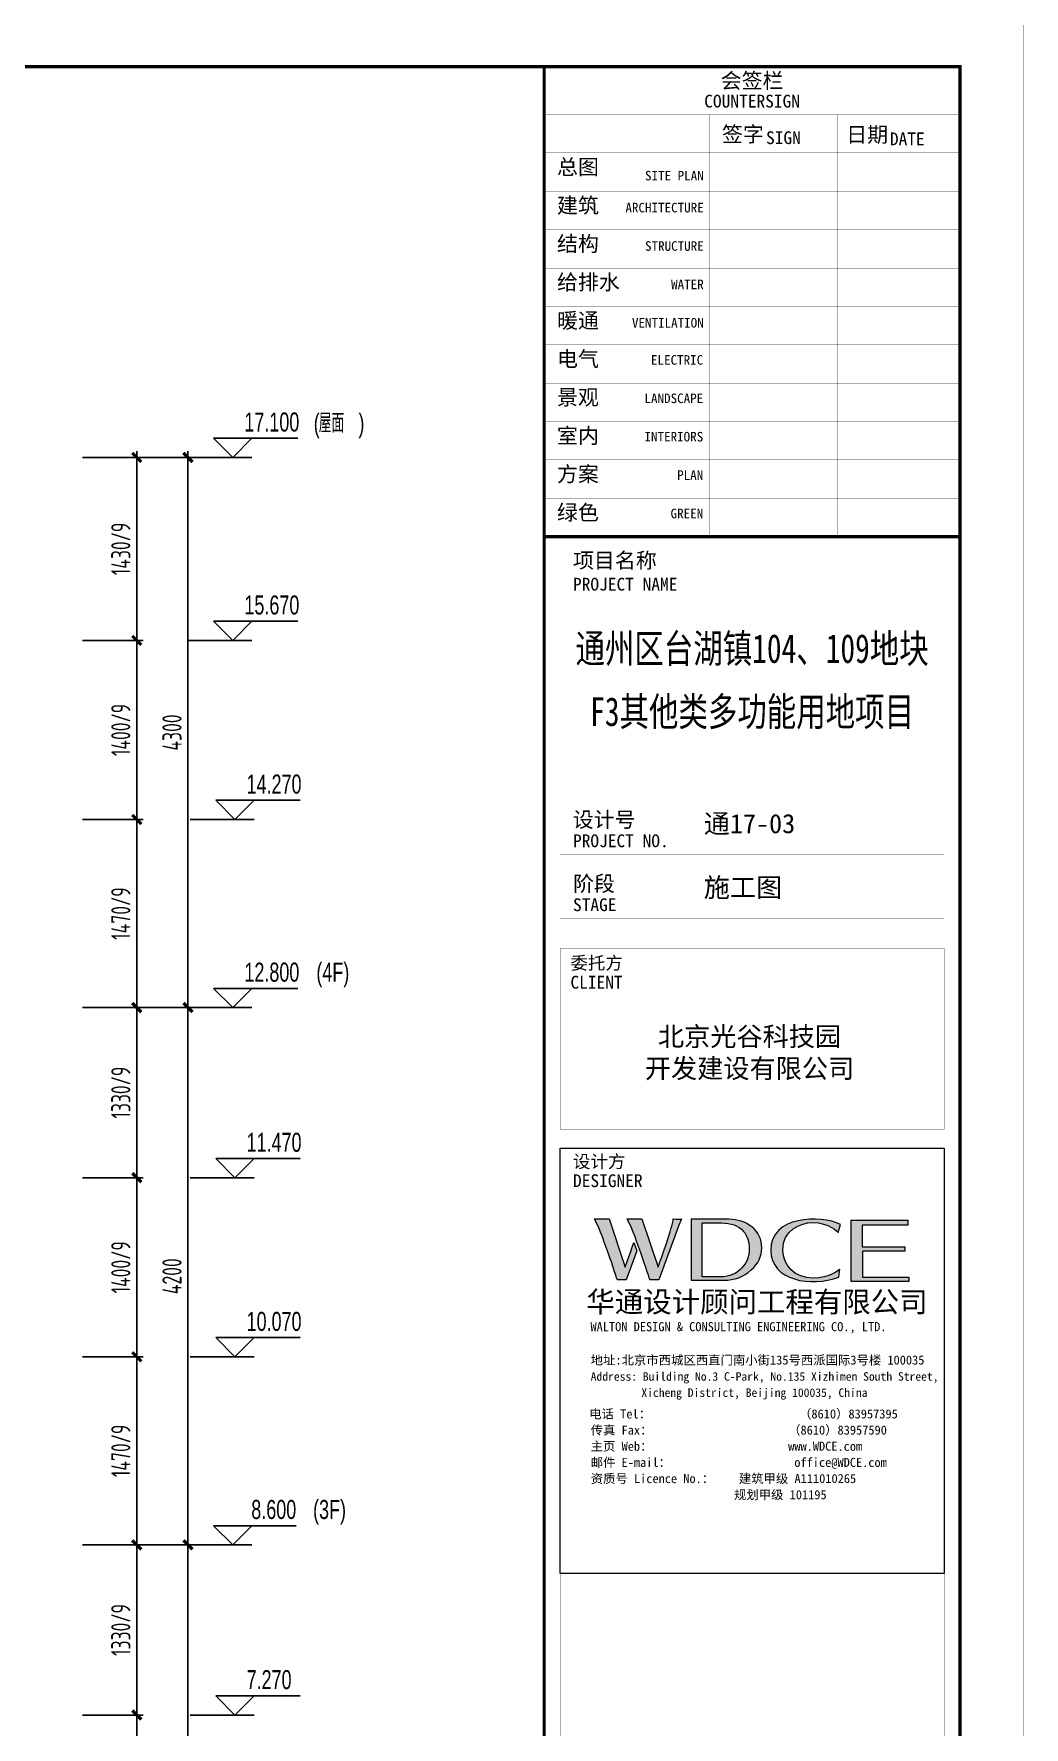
# Model space of a CAD drawing. Extents: x -187783 to -105087, y -63171 to 78346.
# Drawn here: x -116097 to -108357, y -26989 to -13753 of the extents above; entities that cross this region are included whole.
import ezdxf
from ezdxf.enums import TextEntityAlignment as Align

# ---------------------------------------------------------------- set-up
doc = ezdxf.new("R2010")
doc.units = 0
doc.header["$LTSCALE"] = 500
doc.layers.get('0').update_dxf_attribs({"linetype": 'CONTINUOUS'})
doc.layers.get('Defpoints').update_dxf_attribs({"color": 167, "linetype": 'CONTINUOUS'})
for name, color, linetype in [('DIM', 3, 'CONTINUOUS'), ('PUB_TEXT', 7, 'CONTINUOUS'), ('s-dim', 3, 'CONTINUOUS')]:
    doc.layers.add(name, color=color, linetype=linetype)
doc.styles.add('_TCH_DIM', font='ros.shx', dxfattribs={"width": 0.8, "bigfont": 'jd.shx'})
doc.styles.add('hwxh', font='')
doc.styles.add('TSSD_Dimension', font='tssdeng.shx', dxfattribs={"width": 0.7, "bigfont": 'TSSDCHN.SHX'})
doc.styles.add('华文细黑', font='', dxfattribs={"height": 10})
doc.styles.get('hwxh').set_extended_font_data('STXihei')
doc.styles.get('华文细黑').set_extended_font_data('STXihei')
doc.dimstyles.new('TSSD_50_50', dxfattribs={"dimtxt": 150, "dimasz": 50, "dimexe": 50, "dimexo": 125, "dimgap": 50, "dimtad": 1, "dimdec": 0, "dimzin": 0, "dimdsep": 46, "dimtxsty": 'TSSD_Dimension', "dimblk": 'ARCHTICK', "dimblk1": 'ARCHTICK', "dimblk2": 'ARCHTICK', "dimcen": 0, "dimdle": 50, "dimclrt": 7, "dimadec": 0, "dimazin": 0, "dimtfac": 1, "dimtdec": 0, "dimtix": 1, "dimtmove": 2, "dimatfit": 3, "dimfxl": 1, "dimtolj": 1, "dimtzin": 0, "dimarcsym": 0})

# ---------------------------------------------------------------- blocks, each defined once
blk = doc.blocks.new('_ArchTick')
at = {"color": 0, "const_width": 0.5}
blk.add_lwpolyline([(-0.71, -0.71), (0.71, 0.71)], dxfattribs=at)
blk = doc.blocks.new('*D128')
at = {"layer": 'Defpoints', "color": 0, "transparency": 16777216}
for p in [(-115693, -25564), (-114893, -25564), (-115693, -29764)]:
    blk.add_point(p, dxfattribs=at)
at = {"layer": 's-dim', "color": 0, "lineweight": -2, "transparency": 16777216}
for p, q in [((-114893, -29814), (-114893, -25514)), ((-115568, -25564), (-114843, -25564)), ((-115568, -29764), (-114843, -29764))]:
    blk.add_line(p, q, dxfattribs=at)
at = {"layer": 's-dim', "color": 0, "lineweight": -2, "transparency": 16777216, "xscale": 50, "yscale": 50, "zscale": 50}
for p, rotation in [((-114893, -25564), 90), ((-114893, -29764), 270)]:
    blk.add_blockref('_ArchTick', p, dxfattribs=dict(at, rotation=rotation))
at = {"layer": 's-dim', "color": 7, "transparency": 16777216, "insert": (-115018, -27664), "char_height": 150, "attachment_point": 5, "rotation": 90, "style": 'TSSD_Dimension'}
blk.add_mtext('\\A1;4200', dxfattribs=at)
blk = doc.blocks.new('*D129')
at = {"layer": 'Defpoints', "color": 0, "transparency": 16777216}
for p in [(-115693, -21364), (-114893, -21364), (-115693, -25564)]:
    blk.add_point(p, dxfattribs=at)
at = {"layer": 's-dim', "color": 0, "lineweight": -2, "transparency": 16777216}
for p, q in [((-115568, -21364), (-114843, -21364)), ((-114893, -25614), (-114893, -21314)), ((-115568, -25564), (-114843, -25564))]:
    blk.add_line(p, q, dxfattribs=at)
at = {"layer": 's-dim', "color": 0, "lineweight": -2, "transparency": 16777216, "xscale": 50, "yscale": 50, "zscale": 50}
for p, rotation in [((-114893, -21364), 90), ((-114893, -25564), 270)]:
    blk.add_blockref('_ArchTick', p, dxfattribs=dict(at, rotation=rotation))
at = {"layer": 's-dim', "color": 7, "transparency": 16777216, "insert": (-115018, -23464), "char_height": 150, "attachment_point": 5, "rotation": 90, "style": 'TSSD_Dimension'}
blk.add_mtext('\\A1;4200', dxfattribs=at)
blk = doc.blocks.new('*D130')
at = {"layer": 'Defpoints', "color": 0, "transparency": 16777216}
for p in [(-115693, -17064), (-114893, -17064), (-115693, -21364)]:
    blk.add_point(p, dxfattribs=at)
at = {"layer": 's-dim', "color": 0, "lineweight": -2, "transparency": 16777216}
for p, q in [((-115568, -17064), (-114843, -17064)), ((-114893, -21414), (-114893, -17014)), ((-115568, -21364), (-114843, -21364))]:
    blk.add_line(p, q, dxfattribs=at)
at = {"layer": 's-dim', "color": 0, "lineweight": -2, "transparency": 16777216, "xscale": 50, "yscale": 50, "zscale": 50}
for p, rotation in [((-114893, -17064), 90), ((-114893, -21364), 270)]:
    blk.add_blockref('_ArchTick', p, dxfattribs=dict(at, rotation=rotation))
at = {"layer": 's-dim', "color": 7, "transparency": 16777216, "insert": (-115018, -19214), "char_height": 150, "attachment_point": 5, "rotation": 90, "style": 'TSSD_Dimension'}
blk.add_mtext('\\A1;4300', dxfattribs=at)
blk = doc.blocks.new('*D131')
at = {"layer": 'Defpoints', "color": 0, "transparency": 16777216}
for p in [(-115843, -17064), (-115293, -17064), (-115843, -18494)]:
    blk.add_point(p, dxfattribs=at)
at = {"layer": 's-dim', "color": 0, "lineweight": -2, "transparency": 16777216}
for p, q in [((-115718, -17064), (-115243, -17064)), ((-115293, -18544), (-115293, -17014)), ((-115718, -18494), (-115243, -18494))]:
    blk.add_line(p, q, dxfattribs=at)
at = {"layer": 's-dim', "color": 0, "lineweight": -2, "transparency": 16777216, "xscale": 50, "yscale": 50, "zscale": 50}
for p, rotation in [((-115293, -17064), 90), ((-115293, -18494), 270)]:
    blk.add_blockref('_ArchTick', p, dxfattribs=dict(at, rotation=rotation))
at = {"layer": 's-dim', "color": 7, "transparency": 16777216, "insert": (-115418, -17779), "char_height": 150, "attachment_point": 5, "rotation": 90, "style": 'TSSD_Dimension'}
blk.add_mtext('\\A1;1430/9', dxfattribs=at)
blk = doc.blocks.new('*D132')
at = {"layer": 'Defpoints', "color": 0, "transparency": 16777216}
for p in [(-115843, -18494), (-115293, -18494), (-115843, -19894)]:
    blk.add_point(p, dxfattribs=at)
at = {"layer": 's-dim', "color": 0, "lineweight": -2, "transparency": 16777216}
for p, q in [((-115718, -18494), (-115243, -18494)), ((-115293, -19944), (-115293, -18444)), ((-115718, -19894), (-115243, -19894))]:
    blk.add_line(p, q, dxfattribs=at)
at = {"layer": 's-dim', "color": 0, "lineweight": -2, "transparency": 16777216, "xscale": 50, "yscale": 50, "zscale": 50}
for p, rotation in [((-115293, -18494), 90), ((-115293, -19894), 270)]:
    blk.add_blockref('_ArchTick', p, dxfattribs=dict(at, rotation=rotation))
at = {"layer": 's-dim', "color": 7, "transparency": 16777216, "insert": (-115418, -19194), "char_height": 150, "attachment_point": 5, "rotation": 90, "style": 'TSSD_Dimension'}
blk.add_mtext('\\A1;1400/9', dxfattribs=at)
blk = doc.blocks.new('*D133')
at = {"layer": 'Defpoints', "color": 0, "transparency": 16777216}
for p in [(-115843, -19894), (-115293, -19894), (-115843, -21364)]:
    blk.add_point(p, dxfattribs=at)
at = {"layer": 's-dim', "color": 0, "lineweight": -2, "transparency": 16777216}
for p, q in [((-115293, -21414), (-115293, -19844)), ((-115718, -19894), (-115243, -19894)), ((-115718, -21364), (-115243, -21364))]:
    blk.add_line(p, q, dxfattribs=at)
at = {"layer": 's-dim', "color": 0, "lineweight": -2, "transparency": 16777216, "xscale": 50, "yscale": 50, "zscale": 50}
for p, rotation in [((-115293, -19894), 90), ((-115293, -21364), 270)]:
    blk.add_blockref('_ArchTick', p, dxfattribs=dict(at, rotation=rotation))
at = {"layer": 's-dim', "color": 7, "transparency": 16777216, "insert": (-115418, -20629), "char_height": 150, "attachment_point": 5, "rotation": 90, "style": 'TSSD_Dimension'}
blk.add_mtext('\\A1;1470/9', dxfattribs=at)
blk = doc.blocks.new('*D134')
at = {"layer": 'Defpoints', "color": 0, "transparency": 16777216}
for p in [(-115843, -21364), (-115293, -21364), (-115843, -22694)]:
    blk.add_point(p, dxfattribs=at)
at = {"layer": 's-dim', "color": 0, "lineweight": -2, "transparency": 16777216}
for p, q in [((-115718, -21364), (-115243, -21364)), ((-115293, -22744), (-115293, -21314)), ((-115718, -22694), (-115243, -22694))]:
    blk.add_line(p, q, dxfattribs=at)
at = {"layer": 's-dim', "color": 0, "lineweight": -2, "transparency": 16777216, "xscale": 50, "yscale": 50, "zscale": 50}
for p, rotation in [((-115293, -21364), 90), ((-115293, -22694), 270)]:
    blk.add_blockref('_ArchTick', p, dxfattribs=dict(at, rotation=rotation))
at = {"layer": 's-dim', "color": 7, "transparency": 16777216, "insert": (-115418, -22029), "char_height": 150, "attachment_point": 5, "rotation": 90, "style": 'TSSD_Dimension'}
blk.add_mtext('\\A1;1330/9', dxfattribs=at)
blk = doc.blocks.new('*D135')
at = {"layer": 'Defpoints', "color": 0, "transparency": 16777216}
for p in [(-115843, -22694), (-115293, -22694), (-115843, -24094)]:
    blk.add_point(p, dxfattribs=at)
at = {"layer": 's-dim', "color": 0, "lineweight": -2, "transparency": 16777216}
for p, q in [((-115718, -22694), (-115243, -22694)), ((-115293, -24144), (-115293, -22644)), ((-115718, -24094), (-115243, -24094))]:
    blk.add_line(p, q, dxfattribs=at)
at = {"layer": 's-dim', "color": 0, "lineweight": -2, "transparency": 16777216, "xscale": 50, "yscale": 50, "zscale": 50}
for p, rotation in [((-115293, -22694), 90), ((-115293, -24094), 270)]:
    blk.add_blockref('_ArchTick', p, dxfattribs=dict(at, rotation=rotation))
at = {"layer": 's-dim', "color": 7, "transparency": 16777216, "insert": (-115418, -23394), "char_height": 150, "attachment_point": 5, "rotation": 90, "style": 'TSSD_Dimension'}
blk.add_mtext('\\A1;1400/9', dxfattribs=at)
blk = doc.blocks.new('*D136')
at = {"layer": 'Defpoints', "color": 0, "transparency": 16777216}
for p in [(-115843, -24094), (-115293, -24094), (-115843, -25564)]:
    blk.add_point(p, dxfattribs=at)
at = {"layer": 's-dim', "color": 0, "lineweight": -2, "transparency": 16777216}
for p, q in [((-115293, -25614), (-115293, -24044)), ((-115718, -24094), (-115243, -24094)), ((-115718, -25564), (-115243, -25564))]:
    blk.add_line(p, q, dxfattribs=at)
at = {"layer": 's-dim', "color": 0, "lineweight": -2, "transparency": 16777216, "xscale": 50, "yscale": 50, "zscale": 50}
for p, rotation in [((-115293, -24094), 90), ((-115293, -25564), 270)]:
    blk.add_blockref('_ArchTick', p, dxfattribs=dict(at, rotation=rotation))
at = {"layer": 's-dim', "color": 7, "transparency": 16777216, "insert": (-115418, -24829), "char_height": 150, "attachment_point": 5, "rotation": 90, "style": 'TSSD_Dimension'}
blk.add_mtext('\\A1;1470/9', dxfattribs=at)
blk = doc.blocks.new('*D137')
at = {"layer": 'Defpoints', "color": 0, "transparency": 16777216}
for p in [(-115843, -25564), (-115293, -25564), (-115843, -26894)]:
    blk.add_point(p, dxfattribs=at)
at = {"layer": 's-dim', "color": 0, "lineweight": -2, "transparency": 16777216}
for p, q in [((-115293, -26944), (-115293, -25514)), ((-115718, -25564), (-115243, -25564)), ((-115718, -26894), (-115243, -26894))]:
    blk.add_line(p, q, dxfattribs=at)
at = {"layer": 's-dim', "color": 0, "lineweight": -2, "transparency": 16777216, "xscale": 50, "yscale": 50, "zscale": 50}
for p, rotation in [((-115293, -25564), 90), ((-115293, -26894), 270)]:
    blk.add_blockref('_ArchTick', p, dxfattribs=dict(at, rotation=rotation))
at = {"layer": 's-dim', "color": 7, "transparency": 16777216, "insert": (-115418, -26229), "char_height": 150, "attachment_point": 5, "rotation": 90, "style": 'TSSD_Dimension'}
blk.add_mtext('\\A1;1330/9', dxfattribs=at)
blk = doc.blocks.new('*D138')
at = {"layer": 'Defpoints', "color": 0, "transparency": 16777216}
for p in [(-115843, -26894), (-115293, -26894), (-115843, -28294)]:
    blk.add_point(p, dxfattribs=at)
at = {"layer": 's-dim', "color": 0, "lineweight": -2, "transparency": 16777216}
for p, q in [((-115293, -28344), (-115293, -26844)), ((-115718, -26894), (-115243, -26894)), ((-115718, -28294), (-115243, -28294))]:
    blk.add_line(p, q, dxfattribs=at)
at = {"layer": 's-dim', "color": 0, "lineweight": -2, "transparency": 16777216, "xscale": 50, "yscale": 50, "zscale": 50}
for p, rotation in [((-115293, -26894), 90), ((-115293, -28294), 270)]:
    blk.add_blockref('_ArchTick', p, dxfattribs=dict(at, rotation=rotation))
at = {"layer": 's-dim', "color": 7, "transparency": 16777216, "insert": (-115418, -27594), "char_height": 150, "attachment_point": 5, "rotation": 90, "style": 'TSSD_Dimension'}
blk.add_mtext('\\A1;1400/9', dxfattribs=at)
blk = doc.blocks.new('logo2')
h = blk.add_hatch(color=7)
h.paths.add_polyline_path([(19.021, -7.36), (15.845, -7.36), (15.845, -3.972), (18.974, -3.972), (18.974, -4.243), (16.461, -4.243), (16.461, -5.448), (18.811, -5.448), (18.811, -5.686), (16.474, -5.686), (16.474, -7.116), (19.021, -7.116)])
edge = h.paths.add_edge_path()
edge.add_spline(control_points=[(15.259, -4.206), (15.259, -4.206), (15.127, -4.646), (15.127, -4.646), (15.127, -4.646), (14.62, -4.101), (13.734, -4.101), (13.035, -4.101), (12.071, -4.537), (12.076, -5.621), (12.08, -6.488), (12.766, -7.164), (13.734, -7.168), (14.656, -7.172), (15.227, -6.68), (15.227, -6.68), (15.227, -6.68), (15.164, -7.108), (15.164, -7.108), (13.632, -7.703), (11.417, -7.291), (11.411, -5.643), (11.404, -3.721), (14.157, -3.665), (15.259, -4.206)], knot_values=[0, 0, 0, 0, 1, 1, 1, 2, 2, 2, 3, 3, 3, 4, 4, 4, 5, 5, 5, 6, 6, 6, 7, 7, 7, 8, 8, 8, 8], degree=3, periodic=0)
edge = h.paths.add_edge_path(flags=16)
edge.add_spline(control_points=[(10.229, -5.566), (10.229, -5.16), (10.12, -4.83), (9.897, -4.576), (9.63, -4.273), (9.228, -4.122), (8.69, -4.122), (8.69, -4.122), (7.638, -4.122), (7.638, -4.122), (7.638, -4.122), (7.638, -7.098), (7.638, -7.098), (7.638, -7.098), (8.663, -7.098), (8.663, -7.098), (9.133, -7.098), (9.519, -6.934), (9.823, -6.604), (10.095, -6.309), (10.229, -5.964), (10.229, -5.566)], knot_values=[0, 0, 0, 0, 1, 1, 1, 2, 2, 2, 3, 3, 3, 4, 4, 4, 5, 5, 5, 6, 6, 6, 7, 7, 7, 7], degree=3, periodic=0)
edge = h.paths.add_edge_path()
edge.add_spline(control_points=[(10.919, -5.505), (10.919, -5.962), (10.725, -6.366), (10.336, -6.719), (9.92, -7.098), (9.414, -7.288), (8.817, -7.288), (8.817, -7.288), (7.028, -7.288), (7.028, -7.288), (7.028, -7.288), (7.028, -3.925), (7.028, -3.925), (7.028, -3.925), (9.095, -3.925), (9.095, -3.925), (9.593, -3.925), (10.015, -4.063), (10.363, -4.34), (10.733, -4.637), (10.919, -5.026), (10.919, -5.505)], knot_values=[0, 0, 0, 0, 1, 1, 1, 2, 2, 2, 3, 3, 3, 4, 4, 4, 5, 5, 5, 6, 6, 6, 7, 7, 7, 7], degree=3, periodic=0)
at = {"lineweight": 0}
blk.add_lwpolyline([(19.021, -7.36), (15.845, -7.36), (15.845, -3.972), (18.974, -3.972), (18.974, -4.243), (16.461, -4.243), (16.461, -5.448), (18.811, -5.448), (18.811, -5.686), (16.474, -5.686), (16.474, -7.116), (19.021, -7.116), (19.021, -7.36)], dxfattribs=at)
for points, knots in [([(15.259, -4.206), (15.259, -4.206), (15.127, -4.646), (15.127, -4.646), (15.127, -4.646), (14.62, -4.101), (13.734, -4.101), (13.035, -4.101), (12.071, -4.537), (12.076, -5.621), (12.08, -6.488), (12.766, -7.164), (13.734, -7.168), (14.656, -7.172), (15.227, -6.68), (15.227, -6.68), (15.227, -6.68), (15.164, -7.108), (15.164, -7.108), (13.632, -7.703), (11.417, -7.291), (11.411, -5.643), (11.404, -3.721), (14.157, -3.665), (15.259, -4.206)], [0, 0, 0, 0, 1, 1, 1, 2, 2, 2, 3, 3, 3, 4, 4, 4, 5, 5, 5, 6, 6, 6, 7, 7, 7, 8, 8, 8, 8]), ([(10.919, -5.505), (10.919, -5.962), (10.725, -6.366), (10.336, -6.719), (9.92, -7.098), (9.414, -7.288), (8.817, -7.288), (8.817, -7.288), (7.028, -7.288), (7.028, -7.288), (7.028, -7.288), (7.028, -3.925), (7.028, -3.925), (7.028, -3.925), (9.095, -3.925), (9.095, -3.925), (9.593, -3.925), (10.015, -4.063), (10.363, -4.34), (10.733, -4.637), (10.919, -5.026), (10.919, -5.505)], [0, 0, 0, 0, 1, 1, 1, 2, 2, 2, 3, 3, 3, 4, 4, 4, 5, 5, 5, 6, 6, 6, 7, 7, 7, 7]), ([(10.229, -5.566), (10.229, -5.16), (10.12, -4.83), (9.897, -4.576), (9.63, -4.273), (9.228, -4.122), (8.69, -4.122), (8.69, -4.122), (7.638, -4.122), (7.638, -4.122), (7.638, -4.122), (7.638, -7.098), (7.638, -7.098), (7.638, -7.098), (8.663, -7.098), (8.663, -7.098), (9.133, -7.098), (9.519, -6.934), (9.823, -6.604), (10.095, -6.309), (10.229, -5.964), (10.229, -5.566)], [0, 0, 0, 0, 1, 1, 1, 2, 2, 2, 3, 3, 3, 4, 4, 4, 5, 5, 5, 6, 6, 6, 7, 7, 7, 7])]:
    blk.add_open_spline(points, degree=3, knots=knots, dxfattribs=at)
blk = doc.blocks.new('logo1')
h = blk.add_hatch(color=8)
edge = h.paths.add_edge_path()
edge.add_spline(control_points=[(3.863, -5.205), (3.635, -5.88), (3.386, -6.562), (3.386, -6.562), (3.386, -6.562), (2.503, -3.908), (2.503, -3.908), (2.503, -3.908), (1.802, -3.905), (1.687, -3.908), (2.021, -4.386), (2.952, -7.271), (2.952, -7.271), (2.952, -7.271), (3.437, -7.271), (3.437, -7.271), (3.437, -7.271), (4.032, -5.659), (4.032, -5.659), (4.032, -5.659), (3.863, -5.205), (3.863, -5.205)], knot_values=[0, 0, 0, 0, 1, 1, 1, 2, 2, 2, 3, 3, 3, 4, 4, 4, 5, 5, 5, 6, 6, 6, 7, 7, 7, 7], degree=3, periodic=0)
h = blk.add_hatch(color=7)
edge = h.paths.add_edge_path()
edge.add_spline(control_points=[(6.038, -3.908), (6.09, -4.101), (5.198, -6.562), (5.198, -6.562), (5.198, -6.562), (4.302, -3.908), (4.302, -3.908), (4.302, -3.908), (3.6, -3.905), (3.486, -3.908), (3.821, -4.386), (4.751, -7.271), (4.751, -7.271), (4.751, -7.271), (5.236, -7.271), (5.236, -7.271), (5.236, -7.271), (6.333, -4.3), (6.333, -4.3), (6.333, -4.3), (6.482, -3.908), (6.482, -3.908), (6.482, -3.908), (6.214, -3.914), (6.038, -3.908)], knot_values=[0, 0, 0, 0, 1, 1, 1, 2, 2, 2, 3, 3, 3, 4, 4, 4, 5, 5, 5, 6, 6, 6, 7, 7, 7, 8, 8, 8, 8], degree=3, periodic=0)
at = {"color": 8, "lineweight": 0}
blk.add_open_spline([(3.863, -5.205), (3.635, -5.88), (3.386, -6.562), (3.386, -6.562), (3.386, -6.562), (2.503, -3.908), (2.503, -3.908), (2.503, -3.908), (1.802, -3.905), (1.687, -3.908), (2.021, -4.386), (2.952, -7.271), (2.952, -7.271), (2.952, -7.271), (3.437, -7.271), (3.437, -7.271), (3.437, -7.271), (4.032, -5.659), (4.032, -5.659), (4.032, -5.659), (3.863, -5.205), (3.863, -5.205)], degree=3, knots=[0, 0, 0, 0, 1, 1, 1, 2, 2, 2, 3, 3, 3, 4, 4, 4, 5, 5, 5, 6, 6, 6, 7, 7, 7, 7], dxfattribs=at)
at = {"lineweight": 0}
blk.add_open_spline([(6.038, -3.908), (6.09, -4.101), (5.198, -6.562), (5.198, -6.562), (5.198, -6.562), (4.302, -3.908), (4.302, -3.908), (4.302, -3.908), (3.6, -3.905), (3.486, -3.908), (3.821, -4.386), (4.751, -7.271), (4.751, -7.271), (4.751, -7.271), (5.236, -7.271), (5.236, -7.271), (5.236, -7.271), (6.333, -4.3), (6.333, -4.3), (6.333, -4.3), (6.482, -3.908), (6.482, -3.908), (6.482, -3.908), (6.214, -3.914), (6.038, -3.908)], degree=3, knots=[0, 0, 0, 0, 1, 1, 1, 2, 2, 2, 3, 3, 3, 4, 4, 4, 5, 5, 5, 6, 6, 6, 7, 7, 7, 8, 8, 8, 8], dxfattribs=at)
blk.add_blockref('logo2', (0, 0))
blk = doc.blocks.new('时间-logo')
at = {"layer": 'Defpoints', "lineweight": 0}
blk.add_lwpolyline([(0, -23.457), (-21.166, -23.457), (-21.166, 0), (0, 0), (0, -23.457)], dxfattribs=at)
blk.add_blockref('logo1', (-20.967, 0))
at = {"style": 'hwxh'}
for s, height, p in [('华通设计顾问工程有限公司 ', 1.15, (-19.726, -9.054)), ('WALTON DESIGN & CONSULTING ENGINEERING CO., LTD.', 0.5, (-19.497, -10.096)), ('地址:北京市西城区西直门南小街135号西派国际3号楼 100035', 0.5, (-19.485, -11.936)), ('Address: Building No.3 C-Park, No.135 Xizhimen South Street, ', 0.47, (-19.485, -12.827)), ('Xicheng District, Beijing 100035, China ', 0.47, (-16.691, -13.718)), ('电话 Tel：                        （8610）83957395 ', 0.5, (-19.564, -14.906)), ('传真 Fax：                      （8610）83957590 ', 0.5, (-19.485, -15.798)), ('主页 Web：                      www.WDCE.com ', 0.5, (-19.485, -16.689)), ('邮件 E-mail：                    office@WDCE.com ', 0.5, (-19.485, -17.58)), ('资质号 Licence No.：    建筑甲级 A111010265 ', 0.5, (-19.485, -18.472)), ('   规划甲级 101195', 0.5, (-12.602, -19.363))]:
    blk.add_text(s, height=height, dxfattribs=at).set_placement(p)
blk = doc.blocks.new('通州项目图签')
at = {"const_width": 0.5}
for points in [[(-65, 574), (-65, 500.5), (0, 500.5), (0, 574)], [(-65, 0), (0, 0), (0, 500.5), (-65, 500.5)]]:
    blk.add_lwpolyline(points, close=True, dxfattribs=at)
at = {"const_width": 0.05}
for points in [[(-65, 566.5), (0, 566.5)], [(-39.14, 566.5), (-39.14, 500.5)], [(-19.1, 566.5), (-19.1, 500.5)], [(-65, 560.5), (0, 560.5)], [(-65, 554.5), (0, 554.5)], [(-65, 548.5), (0, 548.5)], [(-65, 542.5), (0, 542.5)], [(-65, 536.5), (0, 536.5)], [(-65, 530.5), (0, 530.5)], [(-65, 524.5), (0, 524.5)], [(-65, 518.5), (0, 518.5)], [(-65, 512.5), (0, 512.5)], [(-65, 512.5), (0, 512.5)], [(-65, 506.5), (0, 506.5)], [(-65, 500.5), (0, 500.5)], [(-62.5, 450.87), (-2.5, 450.87)], [(-62.5, 440.87), (-2.5, 440.87)], [(-2.5, 407.85), (-2.5, 436.12), (-62.5, 436.12), (-62.5, 407.85)], [(-62.5, 407.85), (-2.5, 407.85)], [(-62.5, 404.92), (-62.5, 227.83)], [(-62.5, 404.92), (-2.5, 404.92)], [(-62.5, 227.83), (-2.5, 227.83), (-2.5, 404.92)], [(-57.5, 338.36), (-7.5, 338.36)]]:
    blk.add_lwpolyline(points, dxfattribs=at)
at = {"color": 0, "ltscale": 0.001, "xscale": 2.834689937531525, "yscale": 2.834689937531525, "zscale": 2.834689937531525}
blk.add_blockref('时间-logo', (-2.5, 404.92), dxfattribs=at)
at = {"style": '华文细黑'}
for s, height, p in [('会签栏', 2.4, (-32.5, 573)), ('COUNTERSIGN', 2, (-32.5, 569.6))]:
    blk.add_text(s, height=height, dxfattribs=at).set_placement(p, align=Align.TOP_CENTER)
for s, height, p in [('签字', 2.4, (-37.22, 564.63)), ('SIGN', 2, (-30.32, 563.88)), ('日期', 2.4, (-17.79, 564.58)), ('DATE', 2, (-10.96, 563.7)), ('总图', 2.4, (-63, 559.5)), ('建筑', 2.4, (-63, 553.5)), ('结构', 2.4, (-63, 547.5)), ('给排水', 2.4, (-63, 541.5)), ('暖通', 2.4, (-63, 535.5)), ('电气', 2.4, (-63, 529.5)), ('景观', 2.4, (-63, 523.5)), ('室内', 2.4, (-63, 517.5)), ('方案', 2.4, (-63, 511.5)), ('绿色', 2.4, (-63, 505.5)), ('项目名称', 2.4, (-60.5, 498)), ('PROJECT NAME', 2, (-60.5, 494.08)), ('设计号', 2.4, (-60.54, 457.48)), ('PROJECT NO.', 2, (-60.5, 453.97)), ('阶段', 2.4, (-60.5, 447.47)), ('STAGE', 2, (-60.5, 443.97)), ('委托方', 2, (-60.9, 434.86)), ('CLIENT', 2, (-60.9, 431.86)), ('设计方', 2, (-60.5, 403.83)), ('DESIGNER', 2, (-60.5, 400.83))]:
    blk.add_text(s, height=height, dxfattribs=at).set_placement(p, align=Align.TOP_LEFT)
for s, p in [('SITE PLAN', (-40.06, 557.7)), ('ARCHITECTURE', (-40.06, 552.7)), ('STRUCTURE', (-40.06, 546.7)), ('WATER', (-40.06, 540.7)), ('VENTILATION', (-40.06, 534.7)), ('ELECTRIC', (-40.14, 528.89)), ('LANDSCAPE', (-40.14, 522.89)), ('INTERIORS', (-40.14, 516.89)), ('PLAN', (-40.14, 510.89)), ('GREEN', (-40.14, 504.89))]:
    blk.add_text(s, height=1.5, dxfattribs=at).set_placement(p, align=Align.TOP_RIGHT)
at = {"color": 4, "style": '华文细黑', "width": 0.75}
for s, p in [('通州区台湖镇104、109地块', (-32.5, 480.78)), ('F3其他类多功能用地项目', (-32.5, 470.91))]:
    blk.add_text(s, height=4.5, dxfattribs=at).set_placement(p, align=Align.CENTER)
at = {"color": 4, "ltscale": 0.001, "char_height": 3, "width": 58.4895, "style": '华文细黑'}
for s, insert, attachment_point in [('通17-03', (-40.06, 455.51), 4), ('施工图', (-40.06, 445.51), 4), ('北京光谷科技园\\P开发建设有限公司', (-32.9, 419.71), 5)]:
    blk.add_mtext(s, dxfattribs=dict(at, insert=insert, attachment_point=attachment_point))

msp = doc.modelspace()

# ---------------------------------------------------------------- linework, layer by layer
for points, const_width in [([(-160908.6, -43208.8), (-108358.6, -43208.8), (-108358.6, -13508.8), (-160908.6, -13508.8)], 2.5), ([(-112108.6, -14008.8), (-159658.6, -14008.8), (-159658.6, -42708.8), (-112108.6, -42708.8)], 25)]:
    msp.add_lwpolyline(points, close=True, dxfattribs=dict(const_width=const_width))
at = {"layer": 'DIM'}
for p, q in [((-114542.7, -17064), (-114692.7, -16914)), ((-114692.7, -16914), (-114033.1, -16914)), ((-114542.7, -17064), (-114392.7, -16914)), ((-114892.7, -17064), (-114392.7, -17064)), ((-114542.6, -18494), (-114692.6, -18344)), ((-114692.6, -18344), (-114033, -18344)), ((-114542.6, -18494), (-114392.6, -18344)), ((-114892.6, -18494), (-114392.6, -18494)), ((-114525.4, -19894), (-114675.4, -19744)), ((-114675.4, -19744), (-114015.8, -19744)), ((-114525.4, -19894), (-114375.4, -19744)), ((-114875.4, -19894), (-114375.4, -19894)), ((-114542.6, -21364), (-114692.6, -21214)), ((-114692.6, -21214), (-114033, -21214)), ((-114542.6, -21364), (-114392.6, -21214)), ((-114892.6, -21364), (-114392.6, -21364)), ((-114525.4, -22694), (-114675.4, -22544)), ((-114675.4, -22544), (-114015.8, -22544)), ((-114525.4, -22694), (-114375.4, -22544)), ((-114875.4, -22694), (-114375.4, -22694)), ((-114525.4, -24094), (-114675.4, -23944)), ((-114675.4, -23944), (-114015.8, -23944)), ((-114525.4, -24094), (-114375.4, -23944)), ((-114875.4, -24094), (-114375.4, -24094)), ((-114542.6, -25564), (-114692.6, -25414)), ((-114692.6, -25414), (-114047.1, -25414)), ((-114542.6, -25564), (-114392.6, -25414)), ((-114892.6, -25564), (-114392.6, -25564)), ((-114525.4, -26894), (-114675.4, -26744)), ((-114675.4, -26744), (-114015.8, -26744)), ((-114525.4, -26894), (-114375.4, -26744)), ((-114875.4, -26894), (-114375.4, -26894))]:
    msp.add_line(p, q, dxfattribs=at)

# ---------------------------------------------------------------- block references
at = {"xscale": 50, "yscale": 50, "zscale": 50}
msp.add_blockref('通州项目图签', (-108858.6, -42708.8), dxfattribs=at)

# ---------------------------------------------------------------- texts
at = {"layer": 'PUB_TEXT', "style": '_TCH_DIM', "width": 0.705882}
for s, height, p in [('17.100', 148.75, (-114452.1, -16861.5)), ('(', 148.8, (-113910.2, -16869.6)), ('屋面', 148.75, (-113871, -16869.6)), (')', 148.8, (-113560.6, -16869.6)), ('15.670', 148.75, (-114452, -18291.5)), ('14.270', 148.75, (-114434.8, -19691.5)), ('12.800', 148.75, (-114452, -21161.5)), ('(4F)', 148.75, (-113889.3, -21161.5)), ('11.470', 148.75, (-114434.8, -22491.5)), ('10.070', 148.75, (-114434.8, -23891.5)), ('8.600', 148.75, (-114398.1, -25361.5)), ('(3F)', 148.75, (-113915.1, -25361.5)), ('7.270', 148.75, (-114434.8, -26691.5))]:
    msp.add_text(s, height=height, dxfattribs=at).set_placement(p)

# ---------------------------------------------------------------- dimensions: what is measured, and where the dimension line sits
at = {"layer": 's-dim'}
for p1, p2, text, picture, middle in [((-115842.6, -18494), (-115842.6, -17064.1), '1430/9', '*D131', (-115417.6, -17779)), ((-115842.6, -19894), (-115842.6, -18494), '1400/9', '*D132', (-115417.6, -19194)), ((-115842.6, -21364), (-115842.6, -19894), '1470/9', '*D133', (-115417.6, -20629)), ((-115842.6, -22694), (-115842.6, -21364), '1330/9', '*D134', (-115417.6, -22029)), ((-115842.6, -24094), (-115842.6, -22694), '1400/9', '*D135', (-115417.6, -23394)), ((-115842.6, -25564), (-115842.6, -24094), '1470/9', '*D136', (-115417.6, -24829)), ((-115842.6, -26894), (-115842.6, -25564), '1330/9', '*D137', (-115417.6, -26229)), ((-115842.6, -28294), (-115842.6, -26894), '1400/9', '*D138', (-115417.6, -27594))]:
    dim = msp.add_aligned_dim(p1=p1, p2=p2, distance=-550, text=text, dimstyle='TSSD_50_50', dxfattribs=at)
    dim.commit()
    dim.dimension.update_dxf_attribs({"geometry": picture, "text_midpoint": middle})
for p1, p2, picture, middle in [((-115692.6, -21364), (-115692.6, -17064.1), '*D130', (-115017.6, -19214)), ((-115692.6, -25564), (-115692.6, -21364), '*D129', (-115017.6, -23464)), ((-115692.6, -29764), (-115692.6, -25564), '*D128', (-115017.6, -27664))]:
    dim = msp.add_aligned_dim(p1=p1, p2=p2, distance=-800, dimstyle='TSSD_50_50', dxfattribs=at)
    dim.commit()
    dim.dimension.update_dxf_attribs({"geometry": picture, "text_midpoint": middle})

doc.saveas('drawing.dxf')
